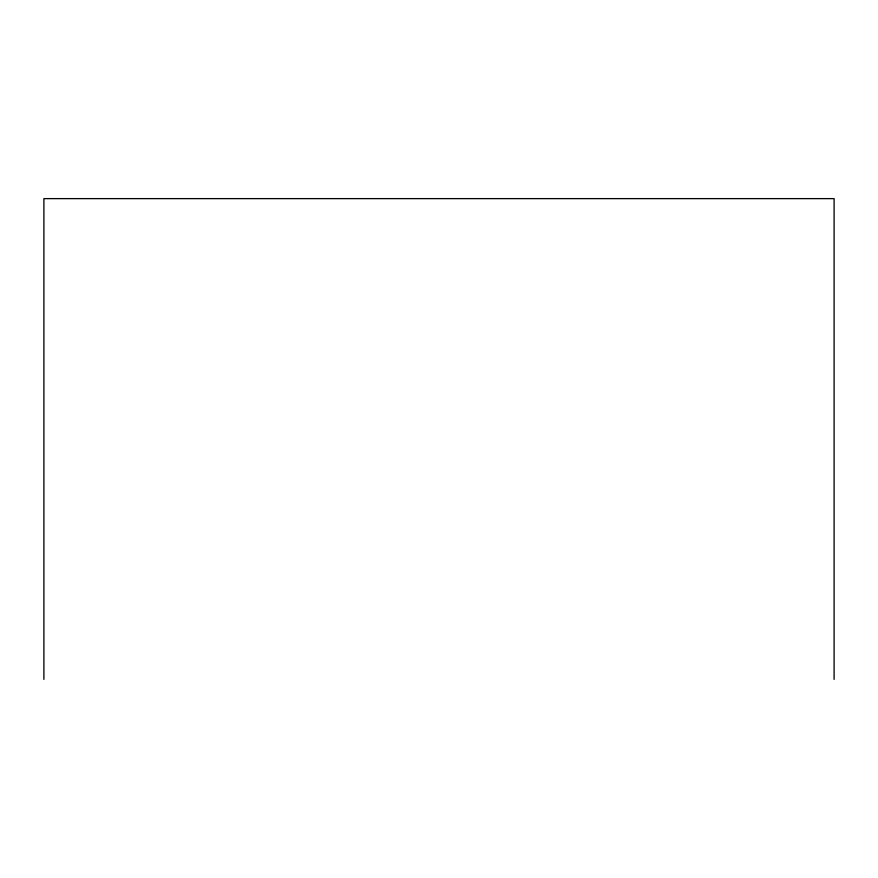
<?xml version="1.0" encoding="UTF-8"?>
<svg xmlns="http://www.w3.org/2000/svg" width="878" height="878" viewBox="0 0 878 878"><rect width="100%" height="100%" fill="white"/><g stroke="black" fill="none" stroke-linecap="round" stroke-linejoin="round"><path stroke-width="1.32" d="M834.1 679.374L834.1 198.626L43.9 198.626L43.9 679.374"/></g></svg>
